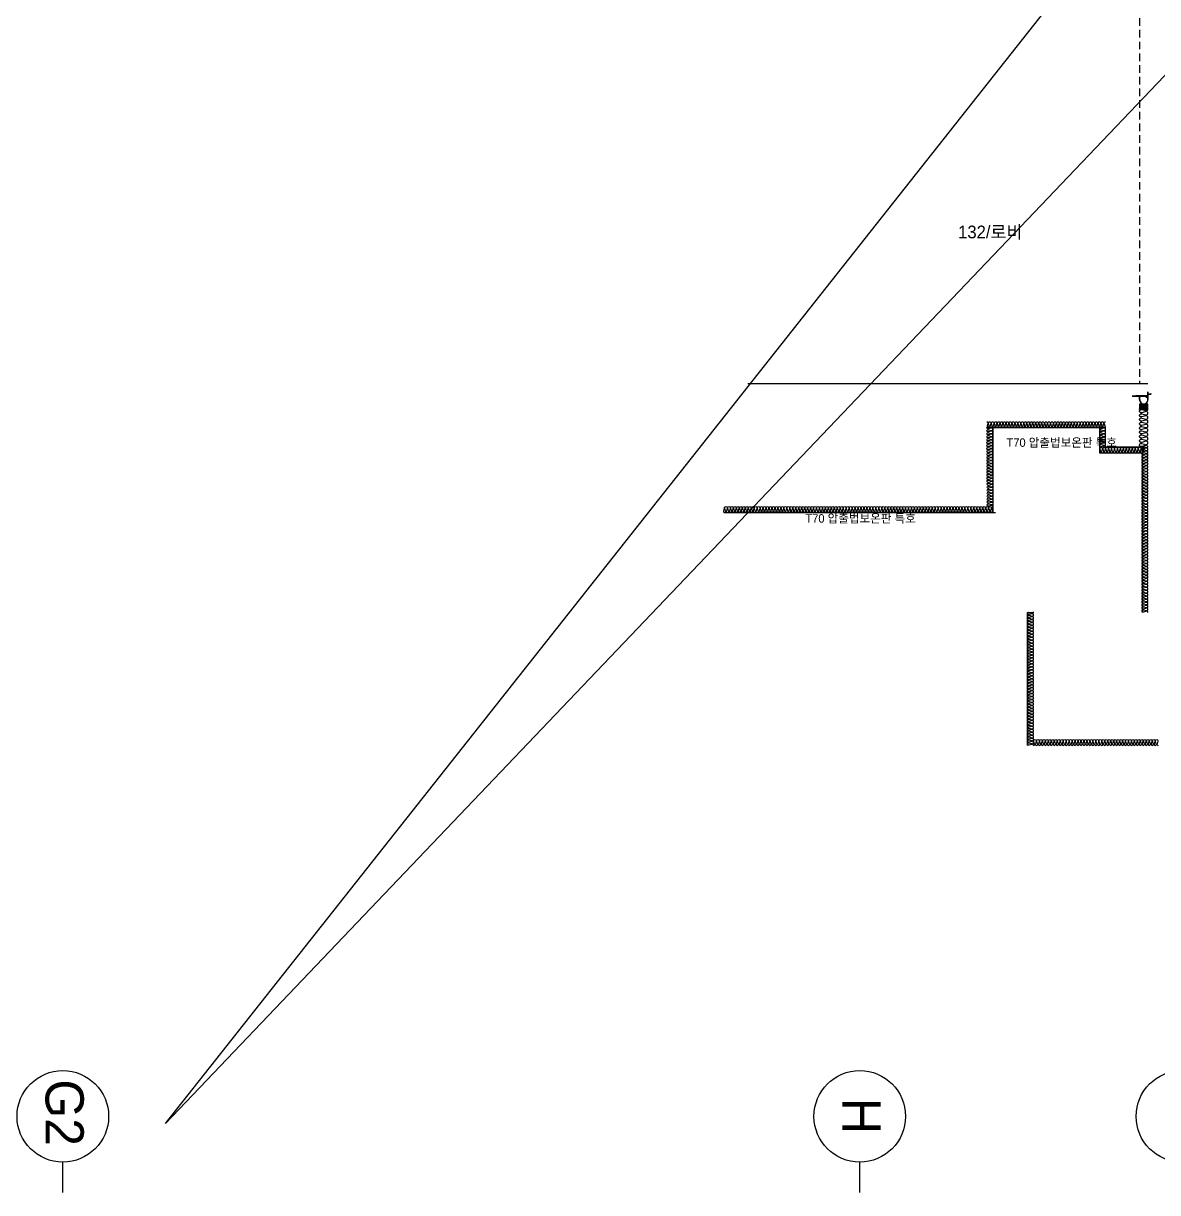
# Model space of a CAD drawing. Header units: millimetres. Extents: x -75040 to 92617, y -36837 to 48530.
# Drawn here: x -9865 to 3513, y -9546 to 4250 of the extents above; entities that cross this region are included whole.
import ezdxf
from ezdxf.enums import TextEntityAlignment as Align

# ---------------------------------------------------------------- set-up
doc = ezdxf.new("R2010")
doc.units = ezdxf.units.MM
doc.header["$LTSCALE"] = 60
doc.linetypes.add('HID', pattern=[2.3, 1.5, -0.8])
doc.linetypes.add('HIDDEN', pattern=[2, 1, -1])
for name, color, linetype, plot in [('#체크사항0208', 20, 'Continuous', False), ('CK', 221, 'Continuous', False), ('NOPLOT-TEXT', 11, 'Continuous', False)]:
    doc.layers.add(name, color=color, linetype=linetype, plot=plot)
for name, color, linetype in [('A-ETC', 7, 'Continuous'), ('A-FIN', 6, 'Continuous'), ('A-HAT-MATL', 8, 'Continuous'), ('SYMB', 7, 'Continuous'), ('XREF', 7, 'Continuous'), ('인테리어', 253, 'HIDDEN')]:
    doc.layers.add(name, color=color, linetype=linetype)
doc.styles.add('Gtx', font='')
doc.styles.get('Gtx').set_extended_font_data('Dotum')

# ---------------------------------------------------------------- blocks, each defined once
blk = doc.blocks.new('MAJ')
at = {"layer": 'SYMB', "color": 8}
for p, q in [((8, 0), (0, 0)), ((2, -3), (0, 0)), ((4, -1), (4, 0)), ((4, -1), (4, 0)), ((6, -3), (8, 0)), ((2, -3), (2, -38)), ((2, -3), (6, -3)), ((2, -4), (4, -3)), ((2, -4), (2, -4)), ((2, -7), (6, -4)), ((2, -7), (2, -7)), ((2, -9), (6, -7)), ((2, -9), (2, -9)), ((2, -12), (6, -9)), ((2, -14), (6, -12)), ((2, -12), (2, -12)), ((2, -14), (2, -14)), ((2, -17), (6, -14)), ((2, -17), (2, -17)), ((2, -19), (6, -17)), ((2, -19), (2, -19)), ((2, -22), (6, -19)), ((2, -22), (2, -22)), ((2, -24), (6, -22)), ((2, -24), (2, -24)), ((2, -27), (6, -24)), ((2, -29), (6, -27)), ((2, -27), (2, -27)), ((2, -32), (6, -29)), ((2, -29), (2, -29)), ((2, -34), (6, -32)), ((2, -32), (2, -32)), ((2, -34), (2, -34)), ((2, -37), (6, -34)), ((2, -37), (2, -37)), ((2, -38), (4, -40)), ((3, -39), (6, -37)), ((4, -1), (4, -1)), ((4, -40), (6, -38)), ((6, -3), (6, -38)), ((6, -4), (6, -4)), ((6, -7), (6, -7)), ((6, -9), (6, -9)), ((6, -12), (6, -12)), ((6, -14), (6, -14)), ((6, -17), (6, -17)), ((6, -19), (6, -19)), ((6, -22), (6, -22)), ((6, -24), (6, -24)), ((6, -27), (6, -27)), ((6, -29), (6, -29)), ((6, -32), (6, -32)), ((6, -34), (6, -34)), ((6, -37), (6, -37))]:
    blk.add_line(p, q, dxfattribs=at)
blk = doc.blocks.new('EJ-1')
at = {"layer": 'A-ETC'}
h = blk.add_hatch(dxfattribs=at)
h.set_pattern_fill('ANSI37', color=1, scale=40, style=0)
h.set_pattern_definition([(45, (55694.5753, 2117.911), (-3.5355339, 3.5355339), []), (135, (55694.5753, 2117.911), (-3.5355339, -3.5355339), [])])
h.paths.add_polyline_path([(100, -154), (100, -94), (0, -94), (0, -154)])
at = {"layer": 'A-ETC', "color": 4}
for p, q in [((0, -39), (0, -7)), ((0, -7), (3, -14)), ((1, -39), (0, -39)), ((1, -16), (2, -16)), ((1, -37), (1, -16)), ((2, -37), (2, -16)), ((3, -39), (2, -39)), ((3, -39), (3, -14)), ((100, -7), (97, -14)), ((97, -39), (97, -14)), ((97, -39), (98, -39)), ((98, -17), (100, -14)), ((98, -37), (98, -16)), ((99, -16), (98, -16)), ((99, -37), (99, -16)), ((99, -39), (100, -39)), ((100, -39), (100, -7)), ((100, -23), (100, -37))]:
    blk.add_line(p, q, dxfattribs=at)
at = {"layer": 'A-ETC', "color": 7, "lineweight": -3}
blk.add_lwpolyline([(11, 4, 0.414214), (10, 4), (10, 4), (9, 4, 0.414214), (9, 4), (8, 4), (8, 4, 0.414214), (7, 4), (7, 4), (6, 4, 0.414214), (6, 4), (5, 4), (5, 4, 0.414214), (4, 4), (4, 4), (3, 4, 0.414214), (3, 4), (2, 4), (2, 4, 0.414214), (1, 4), (1, 4), (0, 4, 0.414214), (0, 4), (-1, 4), (-1, 4, 0.414214), (-2, 4), (-2, 4), (-3, 4, 0.414214), (-3, 4), (-4, 4), (-4, 4, 0.414214), (-5, 4), (-5, 4), (-6, 4, 0.414214), (-6, 4), (-7, 4), (-7, 4, 0.414214), (-8, 4), (-8, 4), (-9, 4, 0.414214), (-9, 4), (-10, 4), (-10, 4, 0.414214), (-11, 4), (-11, 4), (-12, 4, 0.414214), (-12, 4), (-13, 4), (-13, 4, 0.414214), (-14, 4), (-14, 4), (-15, 4, 0.414214), (-15, 4), (-16, 4), (-16, 4, 0.414214), (-17, 4), (-17, 4), (-18, 4, 0.414214), (-18, 4), (-19, 4), (-19, 4, 0.414214), (-20, 4), (-20, 4), (-21, 4, 0.414214), (-21, 4), (-22, 4), (-22, 4, 0.414214), (-23, 4), (-23, 4), (-24, 4, 0.414214), (-24, 4), (-25, 4), (-25, 4, 0.414214), (-26, 4), (-26, 4), (-27, 4, 0.414214), (-27, 4), (-28, 4), (-28, 4, 0.414214), (-29, 4), (-29, 4), (-30, 4, 0.414214), (-30, 4), (-31, 4), (-31, 4, 0.414214), (-32, 4), (-32, 4), (-33, 4, 0.414214), (-33, 4), (-34, 4), (-34, 4, 0.414214), (-35, 4), (-35, 4), (-36, 4, 0.414214), (-36, 4), (-37, 4), (-37, 4, 0.414214), (-38, 4), (-38, 4), (-39, 4, 0.414214), (-39, 4), (-40, 4), (-40, 4, 0.414214), (-41, 4), (-41, 3), (-42, 4, 0.414214), (-42, 4), (-43, 3), (-43, 4, 0.414214), (-44, 4), (-44, 3), (-45, 4, 0.414214), (-45, 4), (-46, 3), (-46, 4, 0.414214), (-47, 4), (-47, 3), (-48, 4, 0.414214), (-48, 4), (-49, 3), (-49, 4, 0.414214), (-50, 4), (-50, 3), (-51, 4, 0.414214), (-51, 4), (-52, 3), (-52, 4, 0.414214), (-53, 4), (-53, 3), (-54, 4, 0.414214), (-54, 4), (-55, 3), (-55, 4, 0.414214), (-56, 4), (-56, 3), (-57, 4, 0.414214), (-57, 4), (-58, 3), (-58, 4, 0.414214), (-59, 4), (-59, 3), (-60, 4, 0.414214), (-60, 4), (-61, 3), (-61, 4, 0.414214), (-62, 4), (-62, 3), (-63, 4, 0.414214), (-63, 4), (-64, 3), (-64, 4, 0.414214), (-65, 4), (-65, 3), (-66, 4, 0.414214), (-66, 4), (-67, 3), (-88, 1, 0.980427), (-88, 0), (83, 0, -0.636366), (84, -2, 4.716513), (87, 0, -0.425308), (87, 0), (87, 4, 0.416522), (87, 5), (86, 5), (86, 5, 0.414214), (85, 5), (85, 5), (84, 5, 0.414214), (84, 5), (83, 5), (83, 5, 0.414214), (82, 5), (82, 5), (81, 5, 0.414214), (81, 5), (80, 5), (80, 5, 0.414214), (79, 5), (79, 5), (78, 5, 0.414214), (78, 5), (77, 5), (77, 5, 0.414214), (76, 5), (76, 5), (75, 5, 0.414214), (75, 5), (74, 5), (74, 5, 0.414214), (73, 5), (73, 4), (72, 5, 0.414214), (72, 5), (71, 4), (71, 5, 0.414214), (70, 5), (70, 4), (69, 5, 0.414214), (69, 5), (68, 4), (68, 5, 0.414214), (67, 5), (67, 4), (66, 5, 0.414214), (66, 5), (65, 4), (65, 5, 0.414214), (64, 5), (64, 4), (63, 5, 0.414214), (63, 5), (62, 4), (62, 5, 0.414214), (61, 5), (61, 4), (60, 5, 0.414214), (60, 5), (59, 4), (59, 5, 0.414214), (58, 5), (58, 4), (57, 5, 0.414214), (57, 5), (56, 4), (56, 5, 0.414214), (55, 5), (55, 4), (54, 5, 0.414214), (54, 5), (53, 4), (53, 5, 0.414214), (52, 5), (52, 4), (51, 5, 0.414214), (51, 5), (50, 4), (50, 5, 0.414214), (49, 5), (49, 4), (48, 5, 0.414214), (48, 5), (47, 4), (47, 5, 0.414214), (46, 5), (46, 4), (45, 5, 0.414214), (45, 5), (44, 4), (44, 5, 0.414214), (43, 5), (43, 4), (42, 5, 0.414214), (42, 5), (41, 4), (41, 5, 0.414214), (40, 5), (40, 4), (39, 5, 0.414214), (39, 5), (38, 4), (38, 5, 0.414214), (37, 5), (37, 4), (36, 5, 0.414214), (36, 5), (35, 4), (35, 5, 0.414214), (34, 5), (34, 4), (33, 5, 0.414214), (33, 5), (32, 4), (32, 5, 0.414214), (31, 5), (31, 4), (30, 5, 0.414214), (30, 5), (29, 4), (29, 5, 0.414214), (28, 5), (28, 4), (27, 5, 0.414214), (27, 5), (26, 4), (26, 5, 0.414214), (25, 5), (25, 4), (24, 5, 0.414214), (24, 5), (23, 4), (23, 5, 0.414214), (22, 5), (22, 4), (21, 5, 0.414214), (21, 5), (20, 4), (20, 5, 0.414214), (19, 5), (19, 4), (18, 5, 0.414214), (18, 5), (17, 4), (17, 5, 0.414214), (16, 5), (16, 4), (15, 5, 0.414214), (15, 5), (14, 4), (14, 5, 0.414214), (13, 5), (13, 4), (12, 5, 0.414214), (12, 5), (11, 4)], format="xyb", close=True, dxfattribs=at)
at = {"layer": 'A-ETC', "color": 7}
blk.add_lwpolyline([(100, 53), (100, 0, 0.414214), (98, -2), (98, -5, -1.043094), (77, -4, -0.306526), (77, -4), (83, -2, -0.679013), (83, -3, 3.305036), (88, 0, -0.378643), (88, 0), (88, 4), (97, 4), (97, 26), (98, 27), (97, 27), (97, 37), (99, 53, -0.956504), (100, 53)], format="xyb", dxfattribs=at)
at = {"layer": 'A-ETC', "color": 1}
blk.add_lwpolyline([(100, -154), (100, -94), (0, -94), (0, -154), (100, -154)], dxfattribs=at)
at = {"layer": 'A-ETC', "color": 4}
for radius, start, end in [(49.2, 174.3019, 5.6981), (48.3, 174.0958, 5.9042)]:
    blk.add_arc((50, -42), radius, start, end, dxfattribs=at)
at = {"layer": 'A-ETC', "color": 7, "rotation": 90}
blk.add_blockref('MAJ', (97, 23), dxfattribs=at)
blk = doc.blocks.new('A$C9ac67253')
at = {"layer": 'CK', "linetype": 'Continuous'}
for points in [[(0, 78300), (-360, 78300, -1), (-1440, 78300, -1), (-360, 78300, 0)], [(0, 65100), (-360, 65100, -1), (-1440, 65100, -1), (-360, 65100, 0)]]:
    blk.add_lwpolyline(points, format="xyb", dxfattribs=at)
at = {"layer": 'CK', "linetype": 'Continuous', "elevation": 0}
blk.add_lwpolyline([(0, 74500), (-360, 74500, -1), (-1440, 74500, -1), (-360, 74500, 0)], format="xyb", dxfattribs=at)
at = {"layer": 'CK', "linetype": 'Continuous', "style": 'Gtx'}
for s, p in [('H', (-1117, 74296)), ('G2', (-1336, 64896))]:
    blk.add_text(s, height=450, dxfattribs=at).set_placement(p)

msp = doc.modelspace()

# ---------------------------------------------------------------- linework, layer by layer
at = {"layer": '#체크사항0208'}
msp.add_lwpolyline([(14319.1, 14886.8), (-8188.8, -8731.3), (11032.7, 15595.5)], dxfattribs=at)
at = {"layer": 'A-FIN'}
msp.add_line((-1320, 0), (3400, 0), dxfattribs=at)
at = {"layer": 'A-HAT-MATL'}
for p, q in [((1500, -520), (2900, -520)), ((1570, -520), (1570, -1520)), ((2830, -820), (2830, -520)), ((3330, -820), (2830, -820)), ((3330, -750), (3330, -2700)), ((-1600, -1520), (1600, -1520)), ((1980, -4270), (1980, -2700)), ((1980, -2700), (2050, -2700))]:
    msp.add_line(p, q, dxfattribs=at)
at = {"layer": 'A-HAT-MATL', "elevation": 0}
for points in [[(3400, -750, 0.5248557), (3372.9, -731.3), (3327.1, -743.7, -1.4491979), (3327.1, -706.3), (3372.9, -718.7, 0.5248557), (3400, -700, 0.5248557), (3372.9, -681.3), (3327.1, -693.7, -1.4491979), (3327.1, -656.3), (3372.9, -668.7, 0.5248557), (3400, -650, 0.5248557), (3372.9, -631.3), (3327.1, -643.7, -1.4491979), (3327.1, -606.3), (3372.9, -618.7, 0.5248557), (3400, -600, 0.5248557), (3372.9, -581.3), (3327.1, -593.7, -1.4491979), (3327.1, -556.3), (3372.9, -568.7, 0.5248557), (3400, -550, 0.5248557), (3372.9, -531.3), (3327.1, -543.7, -1.4491979), (3327.1, -506.3), (3372.9, -518.7, 0.5248557), (3400, -500, 0.5248557), (3372.9, -481.3), (3327.1, -493.7, -1.4491979), (3327.1, -456.3), (3372.9, -468.7, 0.5248557), (3400, -450, 0.5248557), (3372.9, -431.3), (3327.1, -443.7, -1.4491979), (3327.1, -406.3), (3372.9, -418.7, 0.5248557), (3400, -400, 0.5248557), (3372.9, -381.3), (3327.1, -393.7, -1.4491979), (3327.1, -356.3), (3372.9, -368.7, 0.5248557), (3400, -350, 0.5248557), (3372.9, -331.3), (3327.1, -343.7, -1.4491979), (3327.1, -306.3), (3372.9, -318.7, 0.5248557), (3400, -300)], [(-1600, -1457.7, -0.2105056), (-1599.4, -1469), (-1608.1, -1501, 0.5248557), (-1595, -1520, 0.5248557), (-1581.9, -1501), (-1590.6, -1469, -1.4491979), (-1564.4, -1469), (-1573.1, -1501, 0.5248557), (-1560, -1520, 0.5248557), (-1546.9, -1501), (-1555.6, -1469, -1.4491979), (-1529.4, -1469), (-1538.1, -1501, 0.5248557), (-1525, -1520, 0.5248557), (-1511.9, -1501), (-1520.6, -1469, -1.4491979), (-1494.4, -1469), (-1503.1, -1501, 0.5248557), (-1490, -1520, 0.5248557), (-1476.9, -1501), (-1485.6, -1469, -1.4491979), (-1459.4, -1469), (-1468.1, -1501, 0.5248557), (-1455, -1520, 0.5248557), (-1441.9, -1501), (-1450.6, -1469, -1.4491979), (-1424.4, -1469), (-1433.1, -1501, 0.5248557), (-1420, -1520, 0.5248557), (-1406.9, -1501), (-1415.6, -1469, -1.4491979), (-1389.4, -1469), (-1398.1, -1501, 0.5248557), (-1385, -1520, 0.5248557), (-1371.9, -1501), (-1380.6, -1469, -1.4491979), (-1354.4, -1469), (-1363.1, -1501, 0.5248557), (-1350, -1520, 0.5248557), (-1336.9, -1501), (-1345.6, -1469, -1.4491979), (-1319.4, -1469), (-1328.1, -1501, 0.5248557), (-1315, -1520, 0.5248557), (-1301.9, -1501), (-1310.6, -1469, -1.4491979), (-1284.4, -1469), (-1293.1, -1501, 0.5248557), (-1280, -1520, 0.5248557), (-1266.9, -1501), (-1275.6, -1469, -1.4491979), (-1249.4, -1469), (-1258.1, -1501, 0.5248557), (-1245, -1520, 0.5248557), (-1231.9, -1501), (-1240.6, -1469, -1.4491979), (-1214.4, -1469), (-1223.1, -1501, 0.5248557), (-1210, -1520, 0.5248557), (-1196.9, -1501), (-1205.6, -1469, -1.4491979), (-1179.4, -1469), (-1188.1, -1501, 0.5248557), (-1175, -1520, 0.5248557), (-1161.9, -1501), (-1170.6, -1469, -1.4491979), (-1144.4, -1469), (-1153.1, -1501, 0.5248557), (-1140, -1520, 0.5248557), (-1126.9, -1501), (-1135.6, -1469, -1.4491979), (-1109.4, -1469), (-1118.1, -1501, 0.5248557), (-1105, -1520, 0.5248557), (-1091.9, -1501), (-1100.6, -1469, -1.4491979), (-1074.4, -1469), (-1083.1, -1501, 0.5248557), (-1070, -1520, 0.5248557), (-1056.9, -1501), (-1065.6, -1469, -1.4491979), (-1039.4, -1469), (-1048.1, -1501, 0.5248557), (-1035, -1520, 0.5248557), (-1021.9, -1501), (-1030.6, -1469, -1.4491979), (-1004.4, -1469), (-1013.1, -1501, 0.5248557), (-1000, -1520, 0.5248557), (-986.9, -1501), (-995.6, -1469, -1.4491979), (-969.4, -1469), (-978.1, -1501, 0.5248557), (-965, -1520, 0.5248557), (-951.9, -1501), (-960.6, -1469, -1.4491979), (-934.4, -1469), (-943.1, -1501, 0.5248557), (-930, -1520, 0.5248557), (-916.9, -1501), (-925.6, -1469, -1.4491979), (-899.4, -1469), (-908.1, -1501, 0.5248557), (-895, -1520, 0.5248557), (-881.9, -1501), (-890.6, -1469, -1.4491979), (-864.4, -1469), (-873.1, -1501, 0.5248557), (-860, -1520, 0.5248557), (-846.9, -1501), (-855.6, -1469, -1.4491979), (-829.4, -1469), (-838.1, -1501, 0.5248557), (-825, -1520, 0.5248557), (-811.9, -1501), (-820.6, -1469, -1.4491979), (-794.4, -1469), (-803.1, -1501, 0.5248557), (-790, -1520, 0.5248557), (-776.9, -1501), (-785.6, -1469, -1.4491979), (-759.4, -1469), (-768.1, -1501, 0.5248557), (-755, -1520, 0.5248557), (-741.9, -1501), (-750.6, -1469, -1.4491979), (-724.4, -1469), (-733.1, -1501, 0.5248557), (-720, -1520, 0.5248557), (-706.9, -1501), (-715.6, -1469, -1.4491979), (-689.4, -1469), (-698.1, -1501, 0.5248557), (-685, -1520, 0.5248557), (-671.9, -1501), (-680.6, -1469, -1.4491979), (-654.4, -1469), (-663.1, -1501, 0.5248557), (-650, -1520, 0.5248557), (-636.9, -1501), (-645.6, -1469, -1.4491979), (-619.4, -1469), (-628.1, -1501, 0.5248557), (-615, -1520, 0.5248557), (-601.9, -1501), (-610.6, -1469, -1.4491979), (-584.4, -1469), (-593.1, -1501, 0.5248557), (-580, -1520, 0.5248557), (-566.9, -1501), (-575.6, -1469, -1.4491979), (-549.4, -1469), (-558.1, -1501, 0.5248557), (-545, -1520, 0.5248557), (-531.9, -1501), (-540.6, -1469, -1.4491979), (-514.4, -1469), (-523.1, -1501, 0.5248557), (-510, -1520, 0.5248557), (-496.9, -1501), (-505.6, -1469, -1.4491979), (-479.4, -1469), (-488.1, -1501, 0.5248557), (-475, -1520, 0.5248557), (-461.9, -1501), (-470.6, -1469, -1.4491979), (-444.4, -1469), (-453.1, -1501, 0.5248557), (-440, -1520, 0.5248557), (-426.9, -1501), (-435.6, -1469, -1.4491979), (-409.4, -1469), (-418.1, -1501, 0.5248557), (-405, -1520, 0.5248557), (-391.9, -1501), (-400.6, -1469, -1.4491979), (-374.4, -1469), (-383.1, -1501, 0.5248557), (-370, -1520, 0.5248557), (-356.9, -1501), (-365.6, -1469, -1.4491979), (-339.4, -1469), (-348.1, -1501, 0.5248557), (-335, -1520, 0.5248557), (-321.9, -1501), (-330.6, -1469, -1.4491979), (-304.4, -1469), (-313.1, -1501, 0.5248557), (-300, -1520, 0.5248557), (-286.9, -1501), (-295.6, -1469, -1.4491979), (-269.4, -1469), (-278.1, -1501, 0.5248557), (-265, -1520, 0.5248557), (-251.9, -1501), (-260.6, -1469, -1.4491979), (-234.4, -1469), (-243.1, -1501, 0.5248557), (-230, -1520, 0.5248557), (-216.9, -1501), (-225.6, -1469, -1.4491979), (-199.4, -1469), (-208.1, -1501, 0.5248557), (-195, -1520, 0.5248557), (-181.9, -1501), (-190.6, -1469, -1.4491979), (-164.4, -1469), (-173.1, -1501, 0.5248557), (-160, -1520, 0.5248557), (-146.9, -1501), (-155.6, -1469, -1.4491979), (-129.4, -1469), (-138.1, -1501, 0.5248557), (-125, -1520, 0.5248557), (-111.9, -1501), (-120.6, -1469, -1.4491979), (-94.4, -1469), (-103.1, -1501, 0.5248557), (-90, -1520, 0.5248557), (-76.9, -1501), (-85.6, -1469, -1.4491979), (-59.4, -1469), (-68.1, -1501, 0.5248557), (-55, -1520, 0.5248557), (-41.9, -1501), (-50.6, -1469, -1.4491979), (-24.4, -1469), (-33.1, -1501, 0.5248557), (-20, -1520, 0.5248557), (-6.9, -1501), (-15.6, -1469, -1.4491979), (10.6, -1469), (1.9, -1501, 0.5248557), (15, -1520, 0.5248557), (28.1, -1501), (19.4, -1469, -1.4491979), (45.6, -1469), (36.9, -1501, 0.5248557), (50, -1520, 0.5248557), (63.1, -1501), (54.4, -1469, -1.4491979), (80.6, -1469), (71.9, -1501, 0.5248557), (85, -1520, 0.5248557), (98.1, -1501), (89.4, -1469, -1.4491979), (115.6, -1469), (106.9, -1501, 0.5248557), (120, -1520, 0.5248557), (133.1, -1501), (124.4, -1469, -1.4491979), (150.6, -1469), (141.9, -1501, 0.5248557), (155, -1520, 0.5248557), (168.1, -1501), (159.4, -1469, -1.4491979), (185.6, -1469), (176.9, -1501, 0.5248557), (190, -1520, 0.5248557), (203.1, -1501), (194.4, -1469, -1.4491979), (220.6, -1469), (211.9, -1501, 0.5248557), (225, -1520, 0.5248557), (238.1, -1501), (229.4, -1469, -1.4491979), (255.6, -1469), (246.9, -1501, 0.5248557), (260, -1520, 0.5248557), (273.1, -1501), (264.4, -1469, -1.4491979), (290.6, -1469), (281.9, -1501, 0.5248557), (295, -1520, 0.5248557), (308.1, -1501), (299.4, -1469, -1.4491979), (325.6, -1469), (316.9, -1501, 0.5248557), (330, -1520, 0.5248557), (343.1, -1501), (334.4, -1469, -1.4491979), (360.6, -1469), (351.9, -1501, 0.5248557), (365, -1520, 0.5248557), (378.1, -1501), (369.4, -1469, -1.4491979), (395.6, -1469), (386.9, -1501, 0.5248557), (400, -1520, 0.5248557), (413.1, -1501), (404.4, -1469, -1.4491979), (430.6, -1469), (421.9, -1501, 0.5248557), (435, -1520, 0.5248557), (448.1, -1501), (439.4, -1469, -1.4491979), (465.6, -1469), (456.9, -1501, 0.5248557), (470, -1520, 0.5248557), (483.1, -1501), (474.4, -1469, -1.4491979), (500.6, -1469), (491.9, -1501, 0.5248557), (505, -1520, 0.5248557), (518.1, -1501), (509.4, -1469, -1.4491979), (535.6, -1469), (526.9, -1501, 0.5248557), (540, -1520, 0.5248557), (553.1, -1501), (544.4, -1469, -1.4491979), (570.6, -1469), (561.9, -1501, 0.5248557), (575, -1520, 0.5248557), (588.1, -1501), (579.4, -1469, -1.4491979), (605.6, -1469), (596.9, -1501, 0.5248557), (610, -1520, 0.5248557), (623.1, -1501), (614.4, -1469, -1.4491979), (640.6, -1469), (631.9, -1501, 0.5248557), (645, -1520, 0.5248557), (658.1, -1501), (649.4, -1469, -1.4491979), (675.6, -1469), (666.9, -1501, 0.5248557), (680, -1520, 0.5248557), (693.1, -1501), (684.4, -1469, -1.4491979), (710.6, -1469), (701.9, -1501, 0.5248557), (715, -1520, 0.5248557), (728.1, -1501), (719.4, -1469, -1.4491979), (745.6, -1469), (736.9, -1501, 0.5248557), (750, -1520, 0.5248557), (763.1, -1501), (754.4, -1469, -1.4491979), (780.6, -1469), (771.9, -1501, 0.5248557), (785, -1520, 0.5248557), (798.1, -1501), (789.4, -1469, -1.4491979), (815.6, -1469), (806.9, -1501, 0.5248557), (820, -1520, 0.5248557), (833.1, -1501), (824.4, -1469, -1.4491979), (850.6, -1469), (841.9, -1501, 0.5248557), (855, -1520, 0.5248557), (868.1, -1501), (859.4, -1469, -1.4491979), (885.6, -1469), (876.9, -1501, 0.5248557), (890, -1520, 0.5248557), (903.1, -1501), (894.4, -1469, -1.4491979), (920.6, -1469), (911.9, -1501, 0.5248557), (925, -1520, 0.5248557), (938.1, -1501), (929.4, -1469, -1.4491979), (955.6, -1469), (946.9, -1501, 0.5248557), (960, -1520, 0.5248557), (973.1, -1501), (964.4, -1469, -1.4491979), (990.6, -1469), (981.9, -1501, 0.5248557), (995, -1520, 0.5248557), (1008.1, -1501), (999.4, -1469, -1.4491979), (1025.6, -1469), (1016.9, -1501, 0.5248557), (1030, -1520, 0.5248557), (1043.1, -1501), (1034.4, -1469, -1.4491979), (1060.6, -1469), (1051.9, -1501, 0.5248557), (1065, -1520, 0.5248557), (1078.1, -1501), (1069.4, -1469, -1.4491979), (1095.6, -1469), (1086.9, -1501, 0.5248557), (1100, -1520, 0.5248557), (1113.1, -1501), (1104.4, -1469, -1.4491979), (1130.6, -1469), (1121.9, -1501, 0.5248557), (1135, -1520, 0.5248557), (1148.1, -1501), (1139.4, -1469, -1.4491979), (1165.6, -1469), (1156.9, -1501, 0.5248557), (1170, -1520, 0.5248557), (1183.1, -1501), (1174.4, -1469, -1.4491979), (1200.6, -1469), (1191.9, -1501, 0.5248557), (1205, -1520, 0.5248557), (1218.1, -1501), (1209.4, -1469, -1.4491979), (1235.6, -1469), (1226.9, -1501, 0.5248557), (1240, -1520, 0.5248557), (1253.1, -1501), (1244.4, -1469, -1.4491979), (1270.6, -1469), (1261.9, -1501, 0.5248557), (1275, -1520, 0.5248557), (1288.1, -1501), (1279.4, -1469, -1.4491979), (1305.6, -1469), (1296.9, -1501, 0.5248557), (1310, -1520, 0.5248557), (1323.1, -1501), (1314.4, -1469, -1.4491979), (1340.6, -1469), (1331.9, -1501, 0.5248557), (1345, -1520, 0.5248557), (1358.1, -1501), (1349.4, -1469, -1.4491979), (1375.6, -1469), (1366.9, -1501, 0.5248557), (1380, -1520, 0.5248557), (1393.1, -1501), (1384.4, -1469, -1.4491979), (1410.6, -1469), (1401.9, -1501, 0.5248557), (1415, -1520, 0.5248557), (1428.1, -1501), (1419.4, -1469, -1.4491979), (1445.6, -1469), (1436.9, -1501, 0.5248557), (1450, -1520, 0.5248557), (1463.1, -1501), (1454.4, -1469, -1.4491979), (1480.6, -1469), (1471.9, -1501, 0.5248557), (1485, -1520, 0.5248557), (1498.1, -1501), (1489.4, -1469, -1.4491979), (1515.6, -1469), (1506.9, -1501, 0.5248557), (1520, -1520, 0.5248557), (1533.1, -1501), (1524.4, -1469, -1.4491979), (1550.6, -1469), (1541.9, -1501, 0.5248557), (1555, -1520, 0.5248557), (1568.1, -1501), (1559.4, -1469, -0.4689674), (1570, -1450.2)], [(2050, -4270, 0.5248557), (2031, -4256.9), (1999, -4265.6, -1.4491979), (1999, -4239.4), (2031, -4248.1, 0.5248557), (2050, -4235, 0.5248557), (2031, -4221.9), (1999, -4230.6, -1.4491979), (1999, -4204.4), (2031, -4213.1, 0.5248557), (2050, -4200, 0.5248557), (2031, -4186.9), (1999, -4195.6, -1.4491979), (1999, -4169.4), (2031, -4178.1, 0.5248557), (2050, -4165, 0.5248557), (2031, -4151.9), (1999, -4160.6, -1.4491979), (1999, -4134.4), (2031, -4143.1, 0.5248557), (2050, -4130, 0.5248557), (2031, -4116.9), (1999, -4125.6, -1.4491979), (1999, -4099.4), (2031, -4108.1, 0.5248557), (2050, -4095, 0.5248557), (2031, -4081.9), (1999, -4090.6, -1.4491979), (1999, -4064.4), (2031, -4073.1, 0.5248557), (2050, -4060, 0.5248557), (2031, -4046.9), (1999, -4055.6, -1.4491979), (1999, -4029.4), (2031, -4038.1, 0.5248557), (2050, -4025, 0.5248557), (2031, -4011.9), (1999, -4020.6, -1.4491979), (1999, -3994.4), (2031, -4003.1, 0.5248557), (2050, -3990, 0.5248557), (2031, -3976.9), (1999, -3985.6, -1.4491979), (1999, -3959.4), (2031, -3968.1, 0.5248557), (2050, -3955, 0.5248557), (2031, -3941.9), (1999, -3950.6, -1.4491979), (1999, -3924.4), (2031, -3933.1, 0.5248557), (2050, -3920, 0.5248557), (2031, -3906.9), (1999, -3915.6, -1.4491979), (1999, -3889.4), (2031, -3898.1, 0.5248557), (2050, -3885, 0.5248557), (2031, -3871.9), (1999, -3880.6, -1.4491979), (1999, -3854.4), (2031, -3863.1, 0.5248557), (2050, -3850, 0.5248557), (2031, -3836.9), (1999, -3845.6, -1.4491979), (1999, -3819.4), (2031, -3828.1, 0.5248557), (2050, -3815, 0.5248557), (2031, -3801.9), (1999, -3810.6, -1.4491979), (1999, -3784.4), (2031, -3793.1, 0.5248557), (2050, -3780, 0.5248557), (2031, -3766.9), (1999, -3775.6, -1.4491979), (1999, -3749.4), (2031, -3758.1, 0.5248557), (2050, -3745, 0.5248557), (2031, -3731.9), (1999, -3740.6, -1.4491979), (1999, -3714.4), (2031, -3723.1, 0.5248557), (2050, -3710, 0.5248557), (2031, -3696.9), (1999, -3705.6, -1.4491979), (1999, -3679.4), (2031, -3688.1, 0.5248557), (2050, -3675, 0.5248557), (2031, -3661.9), (1999, -3670.6, -1.4491979), (1999, -3644.4), (2031, -3653.1, 0.5248557), (2050, -3640, 0.5248557), (2031, -3626.9), (1999, -3635.6, -1.4491979), (1999, -3609.4), (2031, -3618.1, 0.5248557), (2050, -3605, 0.5248557), (2031, -3591.9), (1999, -3600.6, -1.4491979), (1999, -3574.4), (2031, -3583.1, 0.5248557), (2050, -3570, 0.5248557), (2031, -3556.9), (1999, -3565.6, -1.4491979), (1999, -3539.4), (2031, -3548.1, 0.5248557), (2050, -3535, 0.5248557), (2031, -3521.9), (1999, -3530.6, -1.4491979), (1999, -3504.4), (2031, -3513.1, 0.5248557), (2050, -3500, 0.5248557), (2031, -3486.9), (1999, -3495.6, -1.4491979), (1999, -3469.4), (2031, -3478.1, 0.5248557), (2050, -3465, 0.5248557), (2031, -3451.9), (1999, -3460.6, -1.4491979), (1999, -3434.4), (2031, -3443.1, 0.5248557), (2050, -3430, 0.5248557), (2031, -3416.9), (1999, -3425.6, -1.4491979), (1999, -3399.4), (2031, -3408.1, 0.5248557), (2050, -3395, 0.5248557), (2031, -3381.9), (1999, -3390.6, -1.4491979), (1999, -3364.4), (2031, -3373.1, 0.5248557), (2050, -3360, 0.5248557), (2031, -3346.9), (1999, -3355.6, -1.4491979), (1999, -3329.4), (2031, -3338.1, 0.5248557), (2050, -3325, 0.5248557), (2031, -3311.9), (1999, -3320.6, -1.4491979), (1999, -3294.4), (2031, -3303.1, 0.5248557), (2050, -3290, 0.5248557), (2031, -3276.9), (1999, -3285.6, -1.4491979), (1999, -3259.4), (2031, -3268.1, 0.5248557), (2050, -3255, 0.5248557), (2031, -3241.9), (1999, -3250.6, -1.4491979), (1999, -3224.4), (2031, -3233.1, 0.5248557), (2050, -3220, 0.5248557), (2031, -3206.9), (1999, -3215.6, -1.4491979), (1999, -3189.4), (2031, -3198.1, 0.5248557), (2050, -3185, 0.5248557), (2031, -3171.9), (1999, -3180.6, -1.4491979), (1999, -3154.4), (2031, -3163.1, 0.5248557), (2050, -3150, 0.5248557), (2031, -3136.9), (1999, -3145.6, -1.4491979), (1999, -3119.4), (2031, -3128.1, 0.5248557), (2050, -3115, 0.5248557), (2031, -3101.9), (1999, -3110.6, -1.4491979), (1999, -3084.4), (2031, -3093.1, 0.5248557), (2050, -3080, 0.5248557), (2031, -3066.9), (1999, -3075.6, -1.4491979), (1999, -3049.4), (2031, -3058.1, 0.5248557), (2050, -3045, 0.5248557), (2031, -3031.9), (1999, -3040.6, -1.4491979), (1999, -3014.4), (2031, -3023.1, 0.5248557), (2050, -3010, 0.5248557), (2031, -2996.9), (1999, -3005.6, -1.4491979), (1999, -2979.4), (2031, -2988.1, 0.5248557), (2050, -2975, 0.5248557), (2031, -2961.9), (1999, -2970.6, -1.4491979), (1999, -2944.4), (2031, -2953.1, 0.5248557), (2050, -2940, 0.5248557), (2031, -2926.9), (1999, -2935.6, -1.4491979), (1999, -2909.4), (2031, -2918.1, 0.5248557), (2050, -2905, 0.5248557), (2031, -2891.9), (1999, -2900.6, -1.4491979), (1999, -2874.4), (2031, -2883.1, 0.5248557), (2050, -2870, 0.5248557), (2031, -2856.9), (1999, -2865.6, -1.4491979), (1999, -2839.4), (2031, -2848.1, 0.5248557), (2050, -2835, 0.5248557), (2031, -2821.9), (1999, -2830.6, -1.4491979), (1999, -2804.4), (2031, -2813.1, 0.5248557), (2050, -2800, 0.5248557), (2031, -2786.9), (1999, -2795.6, -1.4491979), (1999, -2769.4), (2031, -2778.1, 0.5248557), (2050, -2765, 0.5248557), (2031, -2751.9), (1999, -2760.6, -1.4491979), (1999, -2734.4), (2031, -2743.1, 0.5248557), (2050, -2730, 0.5248557), (2031, -2716.9), (1999, -2725.6, -1.4491979), (1999, -2699.4), (2031, -2708.1, 0.5248557), (2050, -2695)], [(2050, -4270, 0.5248557), (2063.1, -4251), (2054.4, -4219, -1.4491979), (2080.6, -4219), (2071.9, -4251, 0.5248557), (2085, -4270, 0.5248557), (2098.1, -4251), (2089.4, -4219, -1.4491979), (2115.6, -4219), (2106.9, -4251, 0.5248557), (2120, -4270, 0.5248557), (2133.1, -4251), (2124.4, -4219, -1.4491979), (2150.6, -4219), (2141.9, -4251, 0.5248557), (2155, -4270, 0.5248557), (2168.1, -4251), (2159.4, -4219, -1.4491979), (2185.6, -4219), (2176.9, -4251, 0.5248557), (2190, -4270, 0.5248557), (2203.1, -4251), (2194.4, -4219, -1.4491979), (2220.6, -4219), (2211.9, -4251, 0.5248557), (2225, -4270, 0.5248557), (2238.1, -4251), (2229.4, -4219, -1.4491979), (2255.6, -4219), (2246.9, -4251, 0.5248557), (2260, -4270, 0.5248557), (2273.1, -4251), (2264.4, -4219, -1.4491979), (2290.6, -4219), (2281.9, -4251, 0.5248557), (2295, -4270, 0.5248557), (2308.1, -4251), (2299.4, -4219, -1.4491979), (2325.6, -4219), (2316.9, -4251, 0.5248557), (2330, -4270, 0.5248557), (2343.1, -4251), (2334.4, -4219, -1.4491979), (2360.6, -4219), (2351.9, -4251, 0.5248557), (2365, -4270, 0.5248557), (2378.1, -4251), (2369.4, -4219, -1.4491979), (2395.6, -4219), (2386.9, -4251, 0.5248557), (2400, -4270, 0.5248557), (2413.1, -4251), (2404.4, -4219, -1.4491979), (2430.6, -4219), (2421.9, -4251, 0.5248557), (2435, -4270, 0.5248557), (2448.1, -4251), (2439.4, -4219, -1.4491979), (2465.6, -4219), (2456.9, -4251, 0.5248557), (2470, -4270, 0.5248557), (2483.1, -4251), (2474.4, -4219, -1.4491979), (2500.6, -4219), (2491.9, -4251, 0.5248557), (2505, -4270, 0.5248557), (2518.1, -4251), (2509.4, -4219, -1.4491979), (2535.6, -4219), (2526.9, -4251, 0.5248557), (2540, -4270, 0.5248557), (2553.1, -4251), (2544.4, -4219, -1.4491979), (2570.6, -4219), (2561.9, -4251, 0.5248557), (2575, -4270, 0.5248557), (2588.1, -4251), (2579.4, -4219, -1.4491979), (2605.6, -4219), (2596.9, -4251, 0.5248557), (2610, -4270, 0.5248557), (2623.1, -4251), (2614.4, -4219, -1.4491979), (2640.6, -4219), (2631.9, -4251, 0.5248557), (2645, -4270, 0.5248557), (2658.1, -4251), (2649.4, -4219, -1.4491979), (2675.6, -4219), (2666.9, -4251, 0.5248557), (2680, -4270, 0.5248557), (2693.1, -4251), (2684.4, -4219, -1.4491979), (2710.6, -4219), (2701.9, -4251, 0.5248557), (2715, -4270, 0.5248557), (2728.1, -4251), (2719.4, -4219, -1.4491979), (2745.6, -4219), (2736.9, -4251, 0.5248557), (2750, -4270, 0.5248557), (2763.1, -4251), (2754.4, -4219, -1.4491979), (2780.6, -4219), (2771.9, -4251, 0.5248557), (2785, -4270, 0.5248557), (2798.1, -4251), (2789.4, -4219, -1.4491979), (2815.6, -4219), (2806.9, -4251, 0.5248557), (2820, -4270, 0.5248557), (2833.1, -4251), (2824.4, -4219, -1.4491979), (2850.6, -4219), (2841.9, -4251, 0.5248557), (2855, -4270, 0.5248557), (2868.1, -4251), (2859.4, -4219, -1.4491979), (2885.6, -4219), (2876.9, -4251, 0.5248557), (2890, -4270, 0.5248557), (2903.1, -4251), (2894.4, -4219, -1.4491979), (2920.6, -4219), (2911.9, -4251, 0.5248557), (2925, -4270, 0.5248557), (2938.1, -4251), (2929.4, -4219, -1.4491979), (2955.6, -4219), (2946.9, -4251, 0.5248557), (2960, -4270, 0.5248557), (2973.1, -4251), (2964.4, -4219, -1.4491979), (2990.6, -4219), (2981.9, -4251, 0.5248557), (2995, -4270, 0.5248557), (3008.1, -4251), (2999.4, -4219, -1.4491979), (3025.6, -4219), (3016.9, -4251, 0.5248557), (3030, -4270, 0.5248557), (3043.1, -4251), (3034.4, -4219, -1.4491979), (3060.6, -4219), (3051.9, -4251, 0.5248557), (3065, -4270, 0.5248557), (3078.1, -4251), (3069.4, -4219, -1.4491979), (3095.6, -4219), (3086.9, -4251, 0.5248557), (3100, -4270, 0.5248557), (3113.1, -4251), (3104.4, -4219, -1.4491979), (3130.6, -4219), (3121.9, -4251, 0.5248557), (3135, -4270, 0.5248557), (3148.1, -4251), (3139.4, -4219, -1.4491979), (3165.6, -4219), (3156.9, -4251, 0.5248557), (3170, -4270, 0.5248557), (3183.1, -4251), (3174.4, -4219, -1.4491979), (3200.6, -4219), (3191.9, -4251, 0.5248557), (3205, -4270, 0.5248557), (3218.1, -4251), (3209.4, -4219, -1.4491979), (3235.6, -4219), (3226.9, -4251, 0.5248557), (3240, -4270, 0.5248557), (3253.1, -4251), (3244.4, -4219, -1.4491979), (3270.6, -4219), (3261.9, -4251, 0.5248557), (3275, -4270, 0.5248557), (3288.1, -4251), (3279.4, -4219, -1.4491979), (3305.6, -4219), (3296.9, -4251, 0.5248557), (3310, -4270, 0.5248557), (3323.1, -4251), (3314.4, -4219, -1.4491979), (3340.6, -4219), (3331.9, -4251, 0.5248557), (3345, -4270, 0.5248557), (3358.1, -4251), (3349.4, -4219, -1.4491979), (3375.6, -4219), (3366.9, -4251, 0.5248557), (3380, -4270, 0.5248557), (3393.1, -4251), (3384.4, -4219, -1.4491979), (3410.6, -4219), (3401.9, -4251, 0.5248557), (3415, -4270, 0.5248557), (3428.1, -4251), (3419.4, -4219, -1.4491979), (3445.6, -4219), (3436.9, -4251, 0.5248557), (3450, -4270, 0.5248557), (3463.1, -4251), (3454.4, -4219, -1.4491979), (3480.6, -4219), (3471.9, -4251, 0.5248557), (3485, -4270, 0.5248557), (3498.1, -4251), (3489.4, -4219, -1.4491979), (3515.6, -4219), (3506.9, -4251, 0.5248557), (3520, -4270, 0.5248557)]]:
    msp.add_lwpolyline(points, format="xyb", dxfattribs=at)
at = {"layer": 'A-HAT-MATL'}
for points in [[(1500, -450.2, -0.4689674), (1510.6, -469), (1501.9, -501, 0.5248557), (1515, -520, 0.5248557), (1528.1, -501), (1519.4, -469, -1.4491979), (1545.6, -469), (1536.9, -501, 0.5248557), (1550, -520, 0.5248557), (1563.1, -501), (1554.4, -469, -1.4491979), (1580.6, -469), (1571.9, -501, 0.5248557), (1585, -520, 0.5248557), (1598.1, -501), (1589.4, -469, -1.4491979), (1615.6, -469), (1606.9, -501, 0.5248557), (1620, -520, 0.5248557), (1633.1, -501), (1624.4, -469, -1.4491979), (1650.6, -469), (1641.9, -501, 0.5248557), (1655, -520, 0.5248557), (1668.1, -501), (1659.4, -469, -1.4491979), (1685.6, -469), (1676.9, -501, 0.5248557), (1690, -520, 0.5248557), (1703.1, -501), (1694.4, -469, -1.4491979), (1720.6, -469), (1711.9, -501, 0.5248557), (1725, -520, 0.5248557), (1738.1, -501), (1729.4, -469, -1.4491979), (1755.6, -469), (1746.9, -501, 0.5248557), (1760, -520, 0.5248557), (1773.1, -501), (1764.4, -469, -1.4491979), (1790.6, -469), (1781.9, -501, 0.5248557), (1795, -520, 0.5248557), (1808.1, -501), (1799.4, -469, -1.4491979), (1825.6, -469), (1816.9, -501, 0.5248557), (1830, -520, 0.5248557), (1843.1, -501), (1834.4, -469, -1.4491979), (1860.6, -469), (1851.9, -501, 0.5248557), (1865, -520, 0.5248557), (1878.1, -501), (1869.4, -469, -1.4491979), (1895.6, -469), (1886.9, -501, 0.5248557), (1900, -520, 0.5248557), (1913.1, -501), (1904.4, -469, -1.4491979), (1930.6, -469), (1921.9, -501, 0.5248557), (1935, -520, 0.5248557), (1948.1, -501), (1939.4, -469, -1.4491979), (1965.6, -469), (1956.9, -501, 0.5248557), (1970, -520, 0.5248557), (1983.1, -501), (1974.4, -469, -1.4491979), (2000.6, -469), (1991.9, -501, 0.5248557), (2005, -520, 0.5248557), (2018.1, -501), (2009.4, -469, -1.4491979), (2035.6, -469), (2026.9, -501, 0.5248557), (2040, -520, 0.5248557), (2053.1, -501), (2044.4, -469, -1.4491979), (2070.6, -469), (2061.9, -501, 0.5248557), (2075, -520, 0.5248557), (2088.1, -501), (2079.4, -469, -1.4491979), (2105.6, -469), (2096.9, -501, 0.5248557), (2110, -520, 0.5248557), (2123.1, -501), (2114.4, -469, -1.4491979), (2140.6, -469), (2131.9, -501, 0.5248557), (2145, -520, 0.5248557), (2158.1, -501), (2149.4, -469, -1.4491979), (2175.6, -469), (2166.9, -501, 0.5248557), (2180, -520, 0.5248557), (2193.1, -501), (2184.4, -469, -1.4491979), (2210.6, -469), (2201.9, -501, 0.5248557), (2215, -520, 0.5248557), (2228.1, -501), (2219.4, -469, -1.4491979), (2245.6, -469), (2236.9, -501, 0.5248557), (2250, -520, 0.5248557), (2263.1, -501), (2254.4, -469, -1.4491979), (2280.6, -469), (2271.9, -501, 0.5248557), (2285, -520, 0.5248557), (2298.1, -501), (2289.4, -469, -1.4491979), (2315.6, -469), (2306.9, -501, 0.5248557), (2320, -520, 0.5248557), (2333.1, -501), (2324.4, -469, -1.4491979), (2350.6, -469), (2341.9, -501, 0.5248557), (2355, -520, 0.5248557), (2368.1, -501), (2359.4, -469, -1.4491979), (2385.6, -469), (2376.9, -501, 0.5248557), (2390, -520, 0.5248557), (2403.1, -501), (2394.4, -469, -1.4491979), (2420.6, -469), (2411.9, -501, 0.5248557), (2425, -520, 0.5248557), (2438.1, -501), (2429.4, -469, -1.4491979), (2455.6, -469), (2446.9, -501, 0.5248557), (2460, -520, 0.5248557), (2473.1, -501), (2464.4, -469, -1.4491979), (2490.6, -469), (2481.9, -501, 0.5248557), (2495, -520, 0.5248557), (2508.1, -501), (2499.4, -469, -1.4491979), (2525.6, -469), (2516.9, -501, 0.5248557), (2530, -520, 0.5248557), (2543.1, -501), (2534.4, -469, -1.4491979), (2560.6, -469), (2551.9, -501, 0.5248557), (2565, -520, 0.5248557), (2578.1, -501), (2569.4, -469, -1.4491979), (2595.6, -469), (2586.9, -501, 0.5248557), (2600, -520, 0.5248557), (2613.1, -501), (2604.4, -469, -1.4491979), (2630.6, -469), (2621.9, -501, 0.5248557), (2635, -520, 0.5248557), (2648.1, -501), (2639.4, -469, -1.4491979), (2665.6, -469), (2656.9, -501, 0.5248557), (2670, -520, 0.5248557), (2683.1, -501), (2674.4, -469, -1.4491979), (2700.6, -469), (2691.9, -501, 0.5248557), (2705, -520, 0.5248557), (2718.1, -501), (2709.4, -469, -1.4491979), (2735.6, -469), (2726.9, -501, 0.5248557), (2740, -520, 0.5248557), (2753.1, -501), (2744.4, -469, -1.4491979), (2770.6, -469), (2761.9, -501, 0.5248557), (2775, -520, 0.5248557), (2788.1, -501), (2779.4, -469, -1.4491979), (2805.6, -469), (2796.9, -501, 0.5248557), (2810, -520, 0.5248557), (2823.1, -501), (2814.4, -469, -1.4491979), (2840.6, -469), (2831.9, -501, 0.5248557), (2845, -520, 0.5248557), (2858.1, -501), (2849.4, -469, -1.4491979), (2875.6, -469), (2866.9, -501, 0.5248557), (2880, -520, 0.5248557), (2893.1, -501), (2884.4, -469, -0.5836003), (2900, -450.2, -0.5836003)], [(1572.9, -1450, 0.524848), (1553.9, -1437), (1521.8, -1445.7, -1.4491979), (1521.8, -1419.6), (1553.8, -1428.1, 0.5248557), (1572.8, -1415, 0.5248557), (1553.8, -1402), (1521.7, -1410.7, -1.4491979), (1521.7, -1384.6), (1553.7, -1393.1, 0.5248557), (1572.7, -1380, 0.5248557), (1553.7, -1367), (1521.6, -1375.7, -1.4491979), (1521.5, -1349.6), (1553.6, -1358.1, 0.5248557), (1572.6, -1345, 0.5248557), (1553.5, -1332), (1521.5, -1340.7, -1.4491979), (1521.4, -1314.6), (1553.5, -1323.1, 0.5248557), (1572.4, -1310, 0.5248557), (1553.4, -1297), (1521.4, -1305.7, -1.4491979), (1521.3, -1279.6), (1553.4, -1288.1, 0.5248557), (1572.3, -1275, 0.5248557), (1553.3, -1262), (1521.3, -1270.7, -1.4491979), (1521.2, -1244.6), (1553.3, -1253.2, 0.5248557), (1572.2, -1240, 0.5248557), (1553.2, -1227), (1521.2, -1235.7, -1.4491979), (1521.1, -1209.6), (1553.2, -1218.2, 0.5248557), (1572.1, -1205, 0.5248557), (1553.1, -1192), (1521.1, -1200.7, -1.4491979), (1521, -1174.6), (1553.1, -1183.2, 0.5248557), (1572, -1170, 0.5248557), (1553, -1157), (1521, -1165.7, -1.4491979), (1520.9, -1139.6), (1553, -1148.2, 0.5248557), (1571.9, -1135, 0.5248557), (1552.9, -1122), (1520.9, -1130.8, -1.4491979), (1520.8, -1104.6), (1552.9, -1113.2, 0.5248557), (1571.8, -1100, 0.5248557), (1552.8, -1087), (1520.8, -1095.8, -1.4491979), (1520.7, -1069.6), (1552.8, -1078.2, 0.5248557), (1571.7, -1065, 0.5248557), (1552.7, -1052), (1520.6, -1060.8, -1.4491979), (1520.6, -1034.6), (1552.7, -1043.2, 0.5248557), (1571.6, -1030, 0.5248557), (1552.6, -1017), (1520.5, -1025.8, -1.4491979), (1520.5, -999.6), (1552.5, -1008.2, 0.5248557), (1571.5, -995, 0.5248557), (1552.5, -982), (1520.4, -990.8, -1.4491979), (1520.3, -964.6), (1552.4, -973.2, 0.5248557), (1571.4, -960, 0.5248557), (1552.4, -947), (1520.3, -955.8, -1.4491979), (1520.2, -929.6), (1552.3, -938.2, 0.5248557), (1571.3, -925, 0.5248557), (1552.2, -912), (1520.2, -920.8, -1.4491979), (1520.1, -894.6), (1552.2, -903.2, 0.5248557), (1571.1, -890, 0.5248557), (1552.1, -877), (1520.1, -885.8, -1.4491979), (1520, -859.6), (1552.1, -868.2, 0.5248557), (1571, -855, 0.5248557), (1552, -842), (1520, -850.8, -1.4491979), (1519.9, -824.6), (1552, -833.2, 0.5248557), (1570.9, -820, 0.5248557), (1551.9, -807), (1519.9, -815.8, -1.4491979), (1519.8, -789.6), (1551.9, -798.2, 0.5248557), (1570.8, -785, 0.5248557), (1551.8, -772), (1519.8, -780.8, -1.4491979), (1519.7, -754.6), (1551.8, -763.2, 0.5248557), (1570.7, -750, 0.5248557), (1551.7, -737), (1519.7, -745.8, -1.4491979), (1519.6, -719.6), (1551.7, -728.2, 0.5248557), (1570.6, -715, 0.5248557), (1551.6, -702), (1519.6, -710.8, -1.4491979), (1519.5, -684.6), (1551.6, -693.2, 0.5248557), (1570.5, -680, 0.5248557), (1551.5, -667), (1519.5, -675.8, -1.4491979), (1519.4, -649.6), (1551.5, -658.2, 0.5248557), (1570.4, -645, 0.5248557), (1551.4, -632), (1519.3, -640.8, -1.4491979), (1519.3, -614.6), (1551.3, -623.2, 0.5248557), (1570.3, -610, 0.5248557), (1551.3, -597), (1519.2, -605.8, -1.4491979), (1519.2, -579.6), (1551.2, -588.2, 0.5248557), (1570.2, -575, 0.5248557), (1551.2, -562), (1519.1, -570.8, -1.4491979), (1519, -544.6), (1551.1, -553.2, 0.5248557), (1570.1, -540, 0.5248557), (1551.1, -527), (1519, -535.8, -1.4491979), (1518.9, -509.6), (1551, -518.2, 0.5248557), (1570, -505)], [(2900, -750, 0.5248557), (2881, -736.9), (2849, -745.6, -1.4491979), (2849, -719.4), (2881, -728.1, 0.5248557), (2900, -715, 0.5248557), (2881, -701.9), (2849, -710.6, -1.4491979), (2849, -684.4), (2881, -693.1, 0.5248557), (2900, -680, 0.5248557), (2881, -666.9), (2849, -675.6, -1.4491979), (2849, -649.4), (2881, -658.1, 0.5248557), (2900, -645, 0.5248557), (2881, -631.9), (2849, -640.6, -1.4491979), (2849, -614.4), (2881, -623.1, 0.5248557), (2900, -610, 0.5248557), (2881, -596.9), (2849, -605.6, -1.4491979), (2849, -579.4), (2881, -588.1, 0.5248557), (2900, -575, 0.5248557), (2881, -561.9), (2849, -570.6, -1.4491979), (2849, -544.4), (2881, -553.1, 0.5248557), (2900, -540, 0.5248557), (2881, -526.9), (2849, -535.6, -1.4491979), (2849, -509.4), (2881, -518.1, 0.5248557), (2900, -505)], [(2830, -820, 0.5248557), (2843.1, -801), (2834.4, -769, -1.4491979), (2860.6, -769), (2851.9, -801, 0.5248557), (2865, -820, 0.5248557), (2878.1, -801), (2869.4, -769, -1.4491979), (2895.6, -769), (2886.9, -801, 0.5248557), (2900, -820, 0.5248557), (2913.1, -801), (2904.4, -769, -1.4491979), (2930.6, -769), (2921.9, -801, 0.5248557), (2935, -820, 0.5248557), (2948.1, -801), (2939.4, -769, -1.4491979), (2965.6, -769), (2956.9, -801, 0.5248557), (2970, -820, 0.5248557), (2983.1, -801), (2974.4, -769, -1.4491979), (3000.6, -769), (2991.9, -801, 0.5248557), (3005, -820, 0.5248557), (3018.1, -801), (3009.4, -769, -1.4491979), (3035.6, -769), (3026.9, -801, 0.5248557), (3040, -820, 0.5248557), (3053.1, -801), (3044.4, -769, -1.4491979), (3070.6, -769), (3061.9, -801, 0.5248557), (3075, -820, 0.5248557), (3088.1, -801), (3079.4, -769, -1.4491979), (3105.6, -769), (3096.9, -801, 0.5248557), (3110, -820, 0.5248557), (3123.1, -801), (3114.4, -769, -1.4491979), (3140.6, -769), (3131.9, -801, 0.5248557), (3145, -820, 0.5248557), (3158.1, -801), (3149.4, -769, -1.4491979), (3175.6, -769), (3166.9, -801, 0.5248557), (3180, -820, 0.5248557), (3193.1, -801), (3184.4, -769, -1.4491979), (3210.6, -769), (3201.9, -801, 0.5248557), (3215, -820, 0.5248557), (3228.1, -801), (3219.4, -769, -1.4491979), (3245.6, -769), (3236.9, -801, 0.5248557), (3250, -820, 0.5248557), (3263.1, -801), (3254.4, -769, -1.4491979), (3280.6, -769), (3271.9, -801, 0.5248557), (3285, -820, 0.5248557), (3298.1, -801), (3289.4, -769, -1.4491979), (3315.6, -769), (3306.9, -801, 0.5248557), (3320, -820, 0.5248557), (3333.1, -801), (3324.4, -769, -1.4491979), (3350.6, -769), (3341.9, -801, 0.5248557), (3355, -820)], [(3400, -2700, 0.5248557), (3381, -2686.9), (3349, -2695.6, -1.4491979), (3349, -2669.4), (3381, -2678.1, 0.5248557), (3400, -2665, 0.5248557), (3381, -2651.9), (3349, -2660.6, -1.4491979), (3349, -2634.4), (3381, -2643.1, 0.5248557), (3400, -2630, 0.5248557), (3381, -2616.9), (3349, -2625.6, -1.4491979), (3349, -2599.4), (3381, -2608.1, 0.5248557), (3400, -2595, 0.5248557), (3381, -2581.9), (3349, -2590.6, -1.4491979), (3349, -2564.4), (3381, -2573.1, 0.5248557), (3400, -2560, 0.5248557), (3381, -2546.9), (3349, -2555.6, -1.4491979), (3349, -2529.4), (3381, -2538.1, 0.5248557), (3400, -2525, 0.5248557), (3381, -2511.9), (3349, -2520.6, -1.4491979), (3349, -2494.4), (3381, -2503.1, 0.5248557), (3400, -2490, 0.5248557), (3381, -2476.9), (3349, -2485.6, -1.4491979), (3349, -2459.4), (3381, -2468.1, 0.5248557), (3400, -2455, 0.5248557), (3381, -2441.9), (3349, -2450.6, -1.4491979), (3349, -2424.4), (3381, -2433.1, 0.5248557), (3400, -2420, 0.5248557), (3381, -2406.9), (3349, -2415.6, -1.4491979), (3349, -2389.4), (3381, -2398.1, 0.5248557), (3400, -2385, 0.5248557), (3381, -2371.9), (3349, -2380.6, -1.4491979), (3349, -2354.4), (3381, -2363.1, 0.5248557), (3400, -2350, 0.5248557), (3381, -2336.9), (3349, -2345.6, -1.4491979), (3349, -2319.4), (3381, -2328.1, 0.5248557), (3400, -2315, 0.5248557), (3381, -2301.9), (3349, -2310.6, -1.4491979), (3349, -2284.4), (3381, -2293.1, 0.5248557), (3400, -2280, 0.5248557), (3381, -2266.9), (3349, -2275.6, -1.4491979), (3349, -2249.4), (3381, -2258.1, 0.5248557), (3400, -2245, 0.5248557), (3381, -2231.9), (3349, -2240.6, -1.4491979), (3349, -2214.4), (3381, -2223.1, 0.5248557), (3400, -2210, 0.5248557), (3381, -2196.9), (3349, -2205.6, -1.4491979), (3349, -2179.4), (3381, -2188.1, 0.5248557), (3400, -2175, 0.5248557), (3381, -2161.9), (3349, -2170.6, -1.4491979), (3349, -2144.4), (3381, -2153.1, 0.5248557), (3400, -2140, 0.5248557), (3381, -2126.9), (3349, -2135.6, -1.4491979), (3349, -2109.4), (3381, -2118.1, 0.5248557), (3400, -2105, 0.5248557), (3381, -2091.9), (3349, -2100.6, -1.4491979), (3349, -2074.4), (3381, -2083.1, 0.5248557), (3400, -2070, 0.5248557), (3381, -2056.9), (3349, -2065.6, -1.4491979), (3349, -2039.4), (3381, -2048.1, 0.5248557), (3400, -2035, 0.5248557), (3381, -2021.9), (3349, -2030.6, -1.4491979), (3349, -2004.4), (3381, -2013.1, 0.5248557), (3400, -2000, 0.5248557), (3381, -1986.9), (3349, -1995.6, -1.4491979), (3349, -1969.4), (3381, -1978.1, 0.5248557), (3400, -1965, 0.5248557), (3381, -1951.9), (3349, -1960.6, -1.4491979), (3349, -1934.4), (3381, -1943.1, 0.5248557), (3400, -1930, 0.5248557), (3381, -1916.9), (3349, -1925.6, -1.4491979), (3349, -1899.4), (3381, -1908.1, 0.5248557), (3400, -1895, 0.5248557), (3381, -1881.9), (3349, -1890.6, -1.4491979), (3349, -1864.4), (3381, -1873.1, 0.5248557), (3400, -1860, 0.5248557), (3381, -1846.9), (3349, -1855.6, -1.4491979), (3349, -1829.4), (3381, -1838.1, 0.5248557), (3400, -1825, 0.5248557), (3381, -1811.9), (3349, -1820.6, -1.4491979), (3349, -1794.4), (3381, -1803.1, 0.5248557), (3400, -1790, 0.5248557), (3381, -1776.9), (3349, -1785.6, -1.4491979), (3349, -1759.4), (3381, -1768.1, 0.5248557), (3400, -1755, 0.5248557), (3381, -1741.9), (3349, -1750.6, -1.4491979), (3349, -1724.4), (3381, -1733.1, 0.5248557), (3400, -1720, 0.5248557), (3381, -1706.9), (3349, -1715.6, -1.4491979), (3349, -1689.4), (3381, -1698.1, 0.5248557), (3400, -1685, 0.5248557), (3381, -1671.9), (3349, -1680.6, -1.4491979), (3349, -1654.4), (3381, -1663.1, 0.5248557), (3400, -1650, 0.5248557), (3381, -1636.9), (3349, -1645.6, -1.4491979), (3349, -1619.4), (3381, -1628.1, 0.5248557), (3400, -1615, 0.5248557), (3381, -1601.9), (3349, -1610.6, -1.4491979), (3349, -1584.4), (3381, -1593.1, 0.5248557), (3400, -1580, 0.5248557), (3381, -1566.9), (3349, -1575.6, -1.4491979), (3349, -1549.4), (3381, -1558.1, 0.5248557), (3400, -1545, 0.5248557), (3381, -1531.9), (3349, -1540.6, -1.4491979), (3349, -1514.4), (3381, -1523.1, 0.5248557), (3400, -1510, 0.5248557), (3381, -1496.9), (3349, -1505.6, -1.4491979), (3349, -1479.4), (3381, -1488.1, 0.5248557), (3400, -1475, 0.5248557), (3381, -1461.9), (3349, -1470.6, -1.4491979), (3349, -1444.4), (3381, -1453.1, 0.5248557), (3400, -1440, 0.5248557), (3381, -1426.9), (3349, -1435.6, -1.4491979), (3349, -1409.4), (3381, -1418.1, 0.5248557), (3400, -1405, 0.5248557), (3381, -1391.9), (3349, -1400.6, -1.4491979), (3349, -1374.4), (3381, -1383.1, 0.5248557), (3400, -1370, 0.5248557), (3381, -1356.9), (3349, -1365.6, -1.4491979), (3349, -1339.4), (3381, -1348.1, 0.5248557), (3400, -1335, 0.5248557), (3381, -1321.9), (3349, -1330.6, -1.4491979), (3349, -1304.4), (3381, -1313.1, 0.5248557), (3400, -1300, 0.5248557), (3381, -1286.9), (3349, -1295.6, -1.4491979), (3349, -1269.4), (3381, -1278.1, 0.5248557), (3400, -1265, 0.5248557), (3381, -1251.9), (3349, -1260.6, -1.4491979), (3349, -1234.4), (3381, -1243.1, 0.5248557), (3400, -1230, 0.5248557), (3381, -1216.9), (3349, -1225.6, -1.4491979), (3349, -1199.4), (3381, -1208.1, 0.5248557), (3400, -1195, 0.5248557), (3381, -1181.9), (3349, -1190.6, -1.4491979), (3349, -1164.4), (3381, -1173.1, 0.5248557), (3400, -1160, 0.5248557), (3381, -1146.9), (3349, -1155.6, -1.4491979), (3349, -1129.4), (3381, -1138.1, 0.5248557), (3400, -1125, 0.5248557), (3381, -1111.9), (3349, -1120.6, -1.4491979), (3349, -1094.4), (3381, -1103.1, 0.5248557), (3400, -1090, 0.5248557), (3381, -1076.9), (3349, -1085.6, -1.4491979), (3349, -1059.4), (3381, -1068.1, 0.5248557), (3400, -1055, 0.5248557), (3381, -1041.9), (3349, -1050.6, -1.4491979), (3349, -1024.4), (3381, -1033.1, 0.5248557), (3400, -1020, 0.5248557), (3381, -1006.9), (3349, -1015.6, -1.4491979), (3349, -989.4), (3381, -998.1, 0.5248557), (3400, -985, 0.5248557), (3381, -971.9), (3349, -980.6, -1.4491979), (3349, -954.4), (3381, -963.1, 0.5248557), (3400, -950, 0.5248557), (3381, -936.9), (3349, -945.6, -1.4491979), (3349, -919.4), (3381, -928.1, 0.5248557), (3400, -915, 0.5248557), (3381, -901.9), (3349, -910.6, -1.4491979), (3349, -884.4), (3381, -893.1, 0.5248557), (3400, -880, 0.5248557), (3381, -866.9), (3349, -875.6, -1.4491979), (3349, -849.4), (3381, -858.1, 0.5248557), (3400, -845, 0.5248557), (3381, -831.9), (3349, -840.6, -1.4491979), (3349, -814.4), (3381, -823.1, 0.5248557), (3400, -810, 0.5248557), (3381, -796.9), (3349, -805.6, -1.4491979), (3349, -779.4), (3381, -788.1, 0.5248557), (3400, -775, 0.5248557), (3381, -761.9), (3349, -770.6, -1.4491979), (3349, -744.4), (3381, -753.1, 0.2923947), (3395.8, -750, 0.2923947)]]:
    msp.add_lwpolyline(points, format="xyb", dxfattribs=at)
at = {"layer": 'XREF'}
for p, q in [((2900, -750), (2900, -520)), ((3300, -750), (2900, -750))]:
    msp.add_line(p, q, dxfattribs=at)
at = {"layer": '인테리어', "linetype": 'HID'}
msp.add_line((3300, 5000), (3300, 0), dxfattribs=at)

# ---------------------------------------------------------------- block references
at = {"layer": 'A-ETC'}
msp.add_blockref('EJ-1', (3300, -150), dxfattribs=at)
at = {"layer": 'CK', "rotation": 270}
msp.add_blockref('A$C9ac67253', (-74500, -9546.2), dxfattribs=at)

# ---------------------------------------------------------------- texts
at = {"layer": 'NOPLOT-TEXT', "style": 'Gtx'}
msp.add_text('132/로비', height=150, dxfattribs=at).set_placement((1539.5, 1790.5), align=Align.MIDDLE)
for p in [(1731.3, -746.3), (-640.6, -1641.3)]:
    msp.add_text('T70 압출법보온판 특호', height=100, dxfattribs=at).set_placement(p)

doc.saveas('drawing.dxf')
